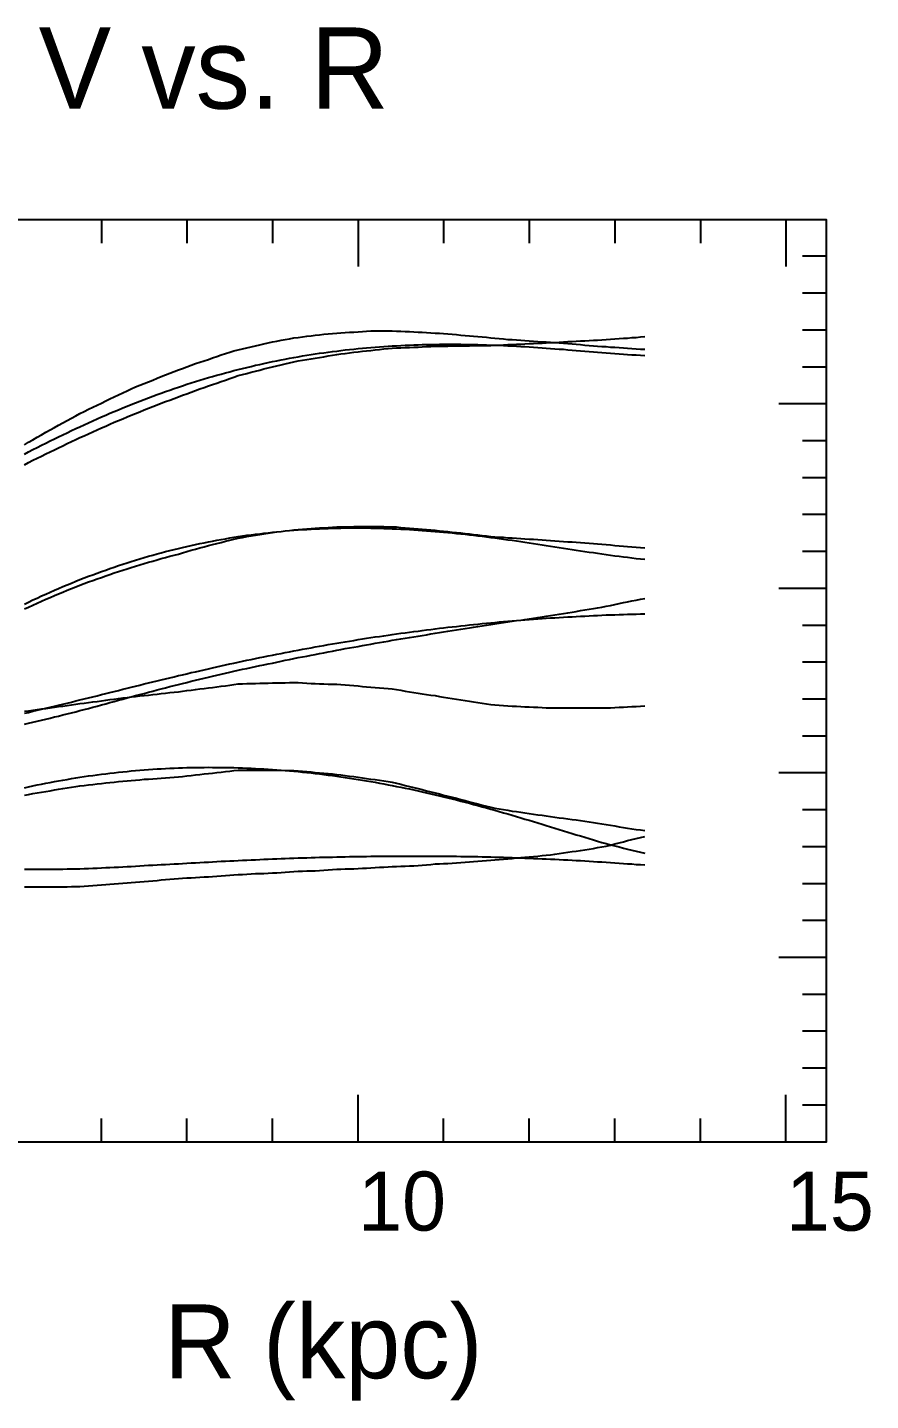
# Model space of a CAD drawing. Extents: x -35 to 185, y -35 to 151.
# Drawn here: x 71.1 to 185.2, y -35 to 151 of the extents above; entities that cross this region are included whole.
import ezdxf

# ---------------------------------------------------------------- set-up
doc = ezdxf.new("R2010")
doc.units = 0

msp = doc.modelspace()

# ---------------------------------------------------------------- linework, layer by layer
at = {"color": 0}
for p, q in [((81.09, 124.99), (81.09, 121.79)), ((92.67, 124.99), (92.67, 121.79)), ((104.25, 124.99), (104.25, 121.79)), ((115.84, 124.99), (115.84, 118.59)), ((127.42, 124.99), (127.42, 121.79)), ((139.01, 124.99), (139.01, 121.79)), ((150.59, 124.99), (150.59, 121.79)), ((162.17, 124.99), (162.17, 121.79)), ((173.76, 124.99), (173.76, 118.59)), ((179.2, 119.99), (176, 119.99)), ((179.2, 114.99), (176, 114.99)), ((179.2, 109.99), (176, 109.99)), ((179.2, 104.99), (176, 104.99)), ((179.2, 99.99), (172.8, 99.99)), ((179.2, 94.99), (176, 94.99)), ((179.2, 89.99), (176, 89.99)), ((179.2, 84.99), (176, 84.99)), ((179.2, 79.99), (176, 79.99)), ((179.2, 74.99), (172.8, 74.99)), ((179.2, 69.99), (176, 69.99)), ((179.2, 64.99), (176, 64.99)), ((179.2, 59.99), (176, 59.99)), ((179.2, 55), (176, 55)), ((179.2, 50), (172.8, 50)), ((179.2, 45), (176, 45)), ((179.2, 40), (176, 40)), ((179.2, 35), (176, 35)), ((179.2, 30), (176, 30)), ((179.2, 25), (172.8, 25)), ((179.2, 20), (176, 20)), ((179.2, 15), (176, 15)), ((179.2, 10), (176, 10)), ((115.84, 0), (115.84, 6.4)), ((173.76, 0), (173.76, 6.4)), ((179.2, 5), (176, 5)), ((81.09, 0), (81.09, 3.2)), ((92.67, 0), (92.67, 3.2)), ((104.25, 0), (104.25, 3.2)), ((127.42, 0), (127.42, 3.2)), ((139.01, 0), (139.01, 3.2)), ((150.59, 0), (150.59, 3.2)), ((162.17, 0), (162.17, 3.2))]:
    msp.add_line(p, q, dxfattribs=at)
msp.add_lwpolyline([(0, 0), (0, 124.99), (179.2, 124.99), (179.2, 0)], close=True, dxfattribs=at)
at = {"color": 6}
for points in [[(70.66, 94.44), (71.24, 94.79), (71.82, 95.14), (72.4, 95.49), (72.98, 95.82), (73.56, 96.15), (74.14, 96.47), (74.72, 96.8), (75.3, 97.12), (75.87, 97.44), (76.45, 97.75), (77.03, 98.07), (77.61, 98.39), (78.19, 98.69), (78.77, 98.97), (79.35, 99.26), (79.93, 99.55), (80.51, 99.83), (81.09, 100.11), (81.67, 100.39), (82.25, 100.67), (82.82, 100.95), (83.4, 101.22), (83.98, 101.49), (84.56, 101.76), (85.14, 102.02), (85.72, 102.29), (86.3, 102.53), (86.88, 102.76), (87.46, 102.99), (88.04, 103.23), (88.62, 103.46), (89.2, 103.69), (89.77, 103.91), (90.35, 104.14), (90.93, 104.37), (91.51, 104.59), (92.09, 104.8), (92.67, 105.02), (93.25, 105.24), (93.83, 105.45), (94.41, 105.64), (94.99, 105.84), (95.57, 106.03), (96.15, 106.23), (96.73, 106.42), (97.3, 106.62), (97.88, 106.81), (98.46, 107), (99.04, 107.2), (99.62, 107.33), (100.2, 107.46), (100.78, 107.6), (101.36, 107.74), (101.94, 107.88), (102.52, 108.01), (103.1, 108.14), (103.68, 108.28), (104.25, 108.41), (104.83, 108.51), (105.41, 108.62), (105.99, 108.72), (106.57, 108.83), (107.15, 108.93), (107.73, 109), (108.31, 109.07), (108.89, 109.15), (109.47, 109.22), (110.05, 109.29), (110.63, 109.35), (111.21, 109.42), (111.78, 109.48), (112.36, 109.55), (112.94, 109.57), (113.52, 109.61), (114.1, 109.65), (114.68, 109.69), (115.26, 109.72), (115.84, 109.76), (116.42, 109.79), (117, 109.83), (117.58, 109.87), (118.16, 109.87), (118.73, 109.87), (119.31, 109.88), (119.89, 109.89), (120.47, 109.88), (121.05, 109.86), (121.63, 109.84), (122.21, 109.82), (122.79, 109.81), (123.37, 109.77), (123.95, 109.73), (124.53, 109.7), (125.11, 109.66), (125.68, 109.62), (126.26, 109.59), (126.84, 109.56), (127.42, 109.52), (128, 109.49), (128.58, 109.43), (129.16, 109.38), (129.74, 109.32), (130.32, 109.27), (130.9, 109.21), (131.48, 109.17), (132.06, 109.12), (132.64, 109.07), (133.21, 109.02), (133.79, 108.96), (134.37, 108.91), (134.95, 108.85), (135.53, 108.79), (136.11, 108.73), (136.69, 108.7), (137.27, 108.67), (137.85, 108.63), (138.43, 108.59), (139.01, 108.55), (139.59, 108.51), (140.16, 108.47), (140.74, 108.42), (141.32, 108.38), (141.9, 108.34), (142.48, 108.3), (143.06, 108.26), (143.64, 108.22), (144.22, 108.18), (144.8, 108.12), (145.38, 108.07), (145.96, 108.02), (146.54, 107.96), (147.12, 107.92), (147.69, 107.88), (148.27, 107.83), (148.85, 107.79), (149.43, 107.75), (150.01, 107.7), (150.59, 107.66), (151.17, 107.62), (151.75, 107.57), (152.33, 107.54), (152.91, 107.5), (153.49, 107.46), (154.07, 107.43), (154.64, 107.39)], [(70.66, 47), (71.24, 47.1), (71.82, 47.2), (72.4, 47.3), (72.98, 47.4), (73.56, 47.5), (74.14, 47.6), (74.72, 47.7), (75.3, 47.8), (75.87, 47.89), (76.45, 47.98), (77.03, 48.07), (77.61, 48.16), (78.19, 48.25), (78.77, 48.32), (79.35, 48.39), (79.93, 48.45), (80.51, 48.51), (81.09, 48.58), (81.67, 48.64), (82.25, 48.7), (82.82, 48.76), (83.4, 48.83), (83.98, 48.89), (84.56, 48.94), (85.14, 48.99), (85.72, 49.04), (86.3, 49.09), (86.88, 49.14), (87.46, 49.18), (88.04, 49.22), (88.62, 49.27), (89.2, 49.31), (89.77, 49.35), (90.35, 49.39), (90.93, 49.44), (91.51, 49.48), (92.09, 49.54), (92.67, 49.6), (93.25, 49.67), (93.83, 49.74), (94.41, 49.8), (94.99, 49.86), (95.57, 49.93), (96.15, 49.99), (96.73, 50.05), (97.3, 50.11), (97.88, 50.18), (98.46, 50.25), (99.04, 50.31), (99.62, 50.38), (100.2, 50.38), (100.78, 50.38), (101.36, 50.39), (101.94, 50.39), (102.52, 50.39), (103.1, 50.39), (103.68, 50.39), (104.25, 50.39), (104.83, 50.39), (105.41, 50.37), (105.99, 50.35), (106.57, 50.34), (107.15, 50.32), (107.73, 50.3), (108.31, 50.24), (108.89, 50.18), (109.47, 50.13), (110.05, 50.08), (110.63, 50.02), (111.21, 49.97), (111.78, 49.92), (112.36, 49.86), (112.94, 49.81), (113.52, 49.73), (114.1, 49.66), (114.68, 49.58), (115.26, 49.51), (115.84, 49.43), (116.42, 49.35), (117, 49.27), (117.58, 49.18), (118.16, 49.1), (118.73, 49.01), (119.31, 48.92), (119.89, 48.83), (120.47, 48.74), (121.05, 48.61), (121.63, 48.47), (122.21, 48.32), (122.79, 48.17), (123.37, 48.03), (123.95, 47.88), (124.53, 47.74), (125.11, 47.6), (125.68, 47.45), (126.26, 47.31), (126.84, 47.16), (127.42, 47.01), (128, 46.87), (128.58, 46.72), (129.16, 46.57), (129.74, 46.41), (130.32, 46.26), (130.9, 46.11), (131.48, 45.95), (132.06, 45.8), (132.64, 45.65), (133.21, 45.5), (133.79, 45.35), (134.37, 45.24), (134.95, 45.14), (135.53, 45.04), (136.11, 44.94), (136.69, 44.84), (137.27, 44.76), (137.85, 44.68), (138.43, 44.59), (139.01, 44.51), (139.59, 44.43), (140.16, 44.34), (140.74, 44.26), (141.32, 44.17), (141.9, 44.09), (142.48, 44.01), (143.06, 43.94), (143.64, 43.86), (144.22, 43.78), (144.8, 43.71), (145.38, 43.63), (145.96, 43.55), (146.54, 43.47), (147.12, 43.4), (147.69, 43.31), (148.27, 43.22), (148.85, 43.12), (149.43, 43.03), (150.01, 42.94), (150.59, 42.83), (151.17, 42.72), (151.75, 42.62), (152.33, 42.51), (152.91, 42.43), (153.49, 42.36), (154.07, 42.29), (154.64, 42.21)]]:
    msp.add_lwpolyline(points, dxfattribs=at)
at = {"color": 4}
for points in [[(70.66, 91.76), (71.24, 92.05), (71.82, 92.35), (72.4, 92.63), (72.98, 92.93), (73.56, 93.21), (74.14, 93.5), (74.72, 93.78), (75.3, 94.05), (75.87, 94.33), (76.45, 94.61), (77.03, 94.88), (77.61, 95.15), (78.19, 95.43), (78.77, 95.69), (79.35, 95.96), (79.93, 96.22), (80.51, 96.48), (81.09, 96.74), (81.67, 96.99), (82.25, 97.25), (82.82, 97.5), (83.4, 97.75), (83.98, 97.99), (84.56, 98.24), (85.14, 98.47), (85.72, 98.71), (86.3, 98.94), (86.88, 99.18), (87.46, 99.4), (88.04, 99.64), (88.62, 99.86), (89.2, 100.08), (89.77, 100.3), (90.35, 100.51), (90.93, 100.73), (91.51, 100.94), (92.09, 101.16), (92.67, 101.37), (93.25, 101.59), (93.83, 101.8), (94.41, 102.02), (94.99, 102.22), (95.57, 102.43), (96.15, 102.62), (96.73, 102.82), (97.3, 103.02), (97.88, 103.22), (98.46, 103.43), (99.04, 103.62), (99.62, 103.82), (100.2, 103.97), (100.78, 104.13), (101.36, 104.28), (101.94, 104.44), (102.52, 104.58), (103.1, 104.73), (103.68, 104.87), (104.25, 105.01), (104.83, 105.15), (105.41, 105.29), (105.99, 105.42), (106.57, 105.55), (107.15, 105.69), (107.73, 105.82), (108.31, 105.91), (108.89, 106), (109.47, 106.1), (110.05, 106.19), (110.63, 106.29), (111.21, 106.39), (111.78, 106.49), (112.36, 106.59), (112.94, 106.69), (113.52, 106.76), (114.1, 106.84), (114.68, 106.91), (115.26, 106.98), (115.84, 107.05), (116.42, 107.12), (117, 107.19), (117.58, 107.25), (118.16, 107.32), (118.73, 107.37), (119.31, 107.44), (119.89, 107.49), (120.47, 107.55), (121.05, 107.59), (121.63, 107.61), (122.21, 107.63), (122.79, 107.65), (123.37, 107.66), (123.95, 107.69), (124.53, 107.72), (125.11, 107.75), (125.68, 107.77), (126.26, 107.8), (126.84, 107.81), (127.42, 107.82), (128, 107.83), (128.58, 107.84), (129.16, 107.85), (129.74, 107.87), (130.32, 107.87), (130.9, 107.88), (131.48, 107.89), (132.06, 107.9), (132.64, 107.9), (133.21, 107.91), (133.79, 107.91), (134.37, 107.94), (134.95, 107.97), (135.53, 107.99), (136.11, 108.02), (136.69, 108.04), (137.27, 108.07), (137.85, 108.1), (138.43, 108.13), (139.01, 108.16), (139.59, 108.18), (140.16, 108.21), (140.74, 108.24), (141.32, 108.26), (141.9, 108.29), (142.48, 108.33), (143.06, 108.36), (143.64, 108.39), (144.22, 108.43), (144.8, 108.46), (145.38, 108.49), (145.96, 108.52), (146.54, 108.55), (147.12, 108.59), (147.69, 108.62), (148.27, 108.65), (148.85, 108.69), (149.43, 108.72), (150.01, 108.75), (150.59, 108.8), (151.17, 108.84), (151.75, 108.88), (152.33, 108.92), (152.91, 108.97), (153.49, 109.01), (154.07, 109.06), (154.64, 109.11)], [(70.66, 72.23), (71.24, 72.48), (71.82, 72.75), (72.4, 73), (72.98, 73.27), (73.56, 73.52), (74.14, 73.77), (74.72, 74.02), (75.3, 74.26), (75.87, 74.51), (76.45, 74.74), (77.03, 74.98), (77.61, 75.21), (78.19, 75.44), (78.77, 75.66), (79.35, 75.88), (79.93, 76.08), (80.51, 76.29), (81.09, 76.49), (81.67, 76.69), (82.25, 76.89), (82.82, 77.09), (83.4, 77.28), (83.98, 77.47), (84.56, 77.66), (85.14, 77.83), (85.72, 78.02), (86.3, 78.2), (86.88, 78.37), (87.46, 78.54), (88.04, 78.71), (88.62, 78.87), (89.2, 79.03), (89.77, 79.19), (90.35, 79.35), (90.93, 79.51), (91.51, 79.66), (92.09, 79.83), (92.67, 79.99), (93.25, 80.16), (93.83, 80.32), (94.41, 80.48), (94.99, 80.63), (95.57, 80.79), (96.15, 80.93), (96.73, 81.08), (97.3, 81.23), (97.88, 81.38), (98.46, 81.53), (99.04, 81.67), (99.62, 81.82), (100.2, 81.91), (100.78, 82.01), (101.36, 82.11), (101.94, 82.21), (102.52, 82.3), (103.1, 82.39), (103.68, 82.48), (104.25, 82.56), (104.83, 82.65), (105.41, 82.72), (105.99, 82.79), (106.57, 82.86), (107.15, 82.93), (107.73, 83), (108.31, 83.03), (108.89, 83.07), (109.47, 83.11), (110.05, 83.15), (110.63, 83.19), (111.21, 83.22), (111.78, 83.26), (112.36, 83.29), (112.94, 83.32), (113.52, 83.33), (114.1, 83.34), (114.68, 83.36), (115.26, 83.37), (115.84, 83.38), (116.42, 83.38), (117, 83.38), (117.58, 83.38), (118.16, 83.38), (118.73, 83.37), (119.31, 83.37), (119.89, 83.36), (120.47, 83.35), (121.05, 83.32), (121.63, 83.27), (122.21, 83.22), (122.79, 83.17), (123.37, 83.13), (123.95, 83.08), (124.53, 83.03), (125.11, 82.97), (125.68, 82.92), (126.26, 82.87), (126.84, 82.81), (127.42, 82.76), (128, 82.7), (128.58, 82.64), (129.16, 82.58), (129.74, 82.52), (130.32, 82.45), (130.9, 82.38), (131.48, 82.32), (132.06, 82.25), (132.64, 82.18), (133.21, 82.12), (133.79, 82.05), (134.37, 82), (134.95, 81.96), (135.53, 81.92), (136.11, 81.87), (136.69, 81.83), (137.27, 81.8), (137.85, 81.76), (138.43, 81.72), (139.01, 81.68), (139.59, 81.65), (140.16, 81.61), (140.74, 81.57), (141.32, 81.52), (141.9, 81.48), (142.48, 81.45), (143.06, 81.41), (143.64, 81.37), (144.22, 81.33), (144.8, 81.29), (145.38, 81.25), (145.96, 81.21), (146.54, 81.17), (147.12, 81.13), (147.69, 81.08), (148.27, 81.03), (148.85, 80.99), (149.43, 80.94), (150.01, 80.89), (150.59, 80.83), (151.17, 80.77), (151.75, 80.72), (152.33, 80.66), (152.91, 80.62), (153.49, 80.58), (154.07, 80.54), (154.64, 80.5)], [(70.66, 56.6), (71.24, 56.74), (71.82, 56.87), (72.4, 57.02), (72.98, 57.16), (73.56, 57.3), (74.14, 57.44), (74.72, 57.58), (75.3, 57.71), (75.87, 57.86), (76.45, 58), (77.03, 58.14), (77.61, 58.29), (78.19, 58.44), (78.77, 58.59), (79.35, 58.75), (79.93, 58.91), (80.51, 59.06), (81.09, 59.23), (81.67, 59.38), (82.25, 59.54), (82.82, 59.7), (83.4, 59.85), (83.98, 60.01), (84.56, 60.17), (85.14, 60.32), (85.72, 60.47), (86.3, 60.63), (86.88, 60.78), (87.46, 60.93), (88.04, 61.09), (88.62, 61.24), (89.2, 61.39), (89.77, 61.55), (90.35, 61.7), (90.93, 61.84), (91.51, 61.99), (92.09, 62.13), (92.67, 62.27), (93.25, 62.42), (93.83, 62.55), (94.41, 62.69), (94.99, 62.83), (95.57, 62.96), (96.15, 63.09), (96.73, 63.23), (97.3, 63.36), (97.88, 63.5), (98.46, 63.64), (99.04, 63.78), (99.62, 63.91), (100.2, 64.04), (100.78, 64.16), (101.36, 64.29), (101.94, 64.42), (102.52, 64.54), (103.1, 64.65), (103.68, 64.77), (104.25, 64.89), (104.83, 65), (105.41, 65.13), (105.99, 65.26), (106.57, 65.39), (107.15, 65.52), (107.73, 65.64), (108.31, 65.74), (108.89, 65.84), (109.47, 65.94), (110.05, 66.04), (110.63, 66.16), (111.21, 66.28), (111.78, 66.4), (112.36, 66.52), (112.94, 66.64), (113.52, 66.74), (114.1, 66.84), (114.68, 66.94), (115.26, 67.04), (115.84, 67.15), (116.42, 67.25), (117, 67.35), (117.58, 67.46), (118.16, 67.56), (118.73, 67.66), (119.31, 67.77), (119.89, 67.87), (120.47, 67.97), (121.05, 68.07), (121.63, 68.16), (122.21, 68.24), (122.79, 68.34), (123.37, 68.42), (123.95, 68.53), (124.53, 68.63), (125.11, 68.73), (125.68, 68.84), (126.26, 68.94), (126.84, 69.02), (127.42, 69.11), (128, 69.2), (128.58, 69.28), (129.16, 69.37), (129.74, 69.47), (130.32, 69.56), (130.9, 69.65), (131.48, 69.75), (132.06, 69.84), (132.64, 69.92), (133.21, 70.01), (133.79, 70.1), (134.37, 70.19), (134.95, 70.28), (135.53, 70.37), (136.11, 70.46), (136.69, 70.55), (137.27, 70.63), (137.85, 70.72), (138.43, 70.81), (139.01, 70.89), (139.59, 70.98), (140.16, 71.07), (140.74, 71.15), (141.32, 71.24), (141.9, 71.32), (142.48, 71.42), (143.06, 71.52), (143.64, 71.61), (144.22, 71.71), (144.8, 71.8), (145.38, 71.89), (145.96, 71.99), (146.54, 72.08), (147.12, 72.17), (147.69, 72.27), (148.27, 72.38), (148.85, 72.48), (149.43, 72.58), (150.01, 72.68), (150.59, 72.82), (151.17, 72.95), (151.75, 73.07), (152.33, 73.2), (152.91, 73.31), (153.49, 73.42), (154.07, 73.53), (154.64, 73.64)]]:
    msp.add_lwpolyline(points, dxfattribs=at)
at = {"color": 3}
for points in [[(70.66, 93.19), (71.24, 93.49), (71.82, 93.8), (72.4, 94.09), (72.98, 94.39), (73.56, 94.68), (74.14, 94.97), (74.72, 95.25), (75.3, 95.54), (75.87, 95.82), (76.45, 96.09), (77.03, 96.37), (77.61, 96.64), (78.19, 96.91), (78.77, 97.18), (79.35, 97.45), (79.93, 97.7), (80.51, 97.97), (81.09, 98.22), (81.67, 98.47), (82.25, 98.72), (82.82, 98.97), (83.4, 99.21), (83.98, 99.45), (84.56, 99.69), (85.14, 99.92), (85.72, 100.15), (86.3, 100.38), (86.88, 100.6), (87.46, 100.82), (88.04, 101.04), (88.62, 101.25), (89.2, 101.46), (89.77, 101.67), (90.35, 101.87), (90.93, 102.07), (91.51, 102.27), (92.09, 102.46), (92.67, 102.65), (93.25, 102.84), (93.83, 103.02), (94.41, 103.2), (94.99, 103.37), (95.57, 103.55), (96.15, 103.71), (96.73, 103.88), (97.3, 104.04), (97.88, 104.2), (98.46, 104.36), (99.04, 104.51), (99.62, 104.66), (100.2, 104.8), (100.78, 104.94), (101.36, 105.08), (101.94, 105.22), (102.52, 105.35), (103.1, 105.48), (103.68, 105.6), (104.25, 105.72), (104.83, 105.84), (105.41, 105.96), (105.99, 106.07), (106.57, 106.18), (107.15, 106.29), (107.73, 106.38), (108.31, 106.49), (108.89, 106.58), (109.47, 106.67), (110.05, 106.76), (110.63, 106.85), (111.21, 106.93), (111.78, 107.01), (112.36, 107.09), (112.94, 107.16), (113.52, 107.23), (114.1, 107.3), (114.68, 107.37), (115.26, 107.43), (115.84, 107.49), (116.42, 107.54), (117, 107.59), (117.58, 107.64), (118.16, 107.69), (118.73, 107.73), (119.31, 107.78), (119.89, 107.81), (120.47, 107.85), (121.05, 107.88), (121.63, 107.91), (122.21, 107.94), (122.79, 107.97), (123.37, 107.99), (123.95, 108.01), (124.53, 108.03), (125.11, 108.04), (125.68, 108.05), (126.26, 108.06), (126.84, 108.07), (127.42, 108.07), (128, 108.07), (128.58, 108.07), (129.16, 108.07), (129.74, 108.07), (130.32, 108.06), (130.9, 108.05), (131.48, 108.04), (132.06, 108.02), (132.64, 108.01), (133.21, 107.99), (133.79, 107.97), (134.37, 107.95), (134.95, 107.93), (135.53, 107.9), (136.11, 107.87), (136.69, 107.84), (137.27, 107.81), (137.85, 107.78), (138.43, 107.75), (139.01, 107.71), (139.59, 107.68), (140.16, 107.64), (140.74, 107.6), (141.32, 107.56), (141.9, 107.52), (142.48, 107.47), (143.06, 107.43), (143.64, 107.39), (144.22, 107.34), (144.8, 107.29), (145.38, 107.25), (145.96, 107.2), (146.54, 107.15), (147.12, 107.11), (147.69, 107.06), (148.27, 107.01), (148.85, 106.97), (149.43, 106.92), (150.01, 106.87), (150.59, 106.83), (151.17, 106.79), (151.75, 106.74), (152.33, 106.7), (152.91, 106.66), (153.49, 106.62), (154.07, 106.59), (154.64, 106.55)], [(70.66, 72.87), (71.24, 73.15), (71.82, 73.43), (72.4, 73.7), (72.98, 73.98), (73.56, 74.23), (74.14, 74.49), (74.72, 74.74), (75.3, 75), (75.87, 75.24), (76.45, 75.49), (77.03, 75.73), (77.61, 75.96), (78.19, 76.19), (78.77, 76.42), (79.35, 76.65), (79.93, 76.86), (80.51, 77.08), (81.09, 77.28), (81.67, 77.49), (82.25, 77.69), (82.82, 77.89), (83.4, 78.09), (83.98, 78.28), (84.56, 78.47), (85.14, 78.65), (85.72, 78.83), (86.3, 79.01), (86.88, 79.18), (87.46, 79.35), (88.04, 79.52), (88.62, 79.67), (89.2, 79.83), (89.77, 79.98), (90.35, 80.13), (90.93, 80.28), (91.51, 80.42), (92.09, 80.56), (92.67, 80.69), (93.25, 80.82), (93.83, 80.95), (94.41, 81.07), (94.99, 81.19), (95.57, 81.31), (96.15, 81.42), (96.73, 81.53), (97.3, 81.63), (97.88, 81.73), (98.46, 81.83), (99.04, 81.92), (99.62, 82.02), (100.2, 82.1), (100.78, 82.19), (101.36, 82.26), (101.94, 82.35), (102.52, 82.41), (103.1, 82.49), (103.68, 82.55), (104.25, 82.61), (104.83, 82.67), (105.41, 82.73), (105.99, 82.78), (106.57, 82.83), (107.15, 82.88), (107.73, 82.92), (108.31, 82.96), (108.89, 83), (109.47, 83.04), (110.05, 83.06), (110.63, 83.09), (111.21, 83.11), (111.78, 83.13), (112.36, 83.15), (112.94, 83.17), (113.52, 83.18), (114.1, 83.19), (114.68, 83.19), (115.26, 83.19), (115.84, 83.2), (116.42, 83.19), (117, 83.19), (117.58, 83.18), (118.16, 83.17), (118.73, 83.15), (119.31, 83.13), (119.89, 83.11), (120.47, 83.09), (121.05, 83.07), (121.63, 83.04), (122.21, 83.01), (122.79, 82.97), (123.37, 82.94), (123.95, 82.9), (124.53, 82.86), (125.11, 82.81), (125.68, 82.77), (126.26, 82.72), (126.84, 82.67), (127.42, 82.62), (128, 82.57), (128.58, 82.51), (129.16, 82.45), (129.74, 82.39), (130.32, 82.33), (130.9, 82.26), (131.48, 82.19), (132.06, 82.13), (132.64, 82.06), (133.21, 81.99), (133.79, 81.91), (134.37, 81.84), (134.95, 81.76), (135.53, 81.68), (136.11, 81.6), (136.69, 81.52), (137.27, 81.44), (137.85, 81.35), (138.43, 81.27), (139.01, 81.18), (139.59, 81.1), (140.16, 81.01), (140.74, 80.92), (141.32, 80.83), (141.9, 80.74), (142.48, 80.65), (143.06, 80.56), (143.64, 80.47), (144.22, 80.38), (144.8, 80.29), (145.38, 80.2), (145.96, 80.11), (146.54, 80.02), (147.12, 79.93), (147.69, 79.85), (148.27, 79.76), (148.85, 79.67), (149.43, 79.59), (150.01, 79.51), (150.59, 79.43), (151.17, 79.35), (151.75, 79.28), (152.33, 79.21), (152.91, 79.14), (153.49, 79.07), (154.07, 79), (154.64, 78.94)], [(70.66, 58.08), (71.24, 58.21), (71.82, 58.36), (72.4, 58.5), (72.98, 58.63), (73.56, 58.77), (74.14, 58.91), (74.72, 59.05), (75.3, 59.19), (75.87, 59.33), (76.45, 59.46), (77.03, 59.6), (77.61, 59.75), (78.19, 59.89), (78.77, 60.03), (79.35, 60.17), (79.93, 60.32), (80.51, 60.46), (81.09, 60.61), (81.67, 60.75), (82.25, 60.9), (82.82, 61.05), (83.4, 61.19), (83.98, 61.34), (84.56, 61.48), (85.14, 61.62), (85.72, 61.77), (86.3, 61.91), (86.88, 62.06), (87.46, 62.2), (88.04, 62.34), (88.62, 62.48), (89.2, 62.62), (89.77, 62.76), (90.35, 62.9), (90.93, 63.04), (91.51, 63.18), (92.09, 63.31), (92.67, 63.45), (93.25, 63.59), (93.83, 63.72), (94.41, 63.85), (94.99, 63.99), (95.57, 64.12), (96.15, 64.25), (96.73, 64.38), (97.3, 64.51), (97.88, 64.63), (98.46, 64.76), (99.04, 64.89), (99.62, 65.01), (100.2, 65.14), (100.78, 65.26), (101.36, 65.38), (101.94, 65.5), (102.52, 65.62), (103.1, 65.74), (103.68, 65.86), (104.25, 65.97), (104.83, 66.09), (105.41, 66.2), (105.99, 66.31), (106.57, 66.42), (107.15, 66.54), (107.73, 66.65), (108.31, 66.75), (108.89, 66.86), (109.47, 66.97), (110.05, 67.07), (110.63, 67.18), (111.21, 67.28), (111.78, 67.38), (112.36, 67.48), (112.94, 67.58), (113.52, 67.68), (114.1, 67.78), (114.68, 67.87), (115.26, 67.96), (115.84, 68.06), (116.42, 68.15), (117, 68.24), (117.58, 68.33), (118.16, 68.42), (118.73, 68.5), (119.31, 68.59), (119.89, 68.67), (120.47, 68.76), (121.05, 68.84), (121.63, 68.92), (122.21, 69), (122.79, 69.08), (123.37, 69.16), (123.95, 69.23), (124.53, 69.31), (125.11, 69.38), (125.68, 69.45), (126.26, 69.53), (126.84, 69.6), (127.42, 69.66), (128, 69.73), (128.58, 69.8), (129.16, 69.86), (129.74, 69.93), (130.32, 69.99), (130.9, 70.05), (131.48, 70.11), (132.06, 70.17), (132.64, 70.23), (133.21, 70.29), (133.79, 70.34), (134.37, 70.4), (134.95, 70.45), (135.53, 70.5), (136.11, 70.55), (136.69, 70.6), (137.27, 70.65), (137.85, 70.7), (138.43, 70.75), (139.01, 70.79), (139.59, 70.83), (140.16, 70.88), (140.74, 70.92), (141.32, 70.96), (141.9, 71), (142.48, 71.03), (143.06, 71.07), (143.64, 71.11), (144.22, 71.14), (144.8, 71.17), (145.38, 71.2), (145.96, 71.23), (146.54, 71.26), (147.12, 71.29), (147.69, 71.32), (148.27, 71.35), (148.85, 71.37), (149.43, 71.4), (150.01, 71.42), (150.59, 71.44), (151.17, 71.46), (151.75, 71.48), (152.33, 71.5), (152.91, 71.52), (153.49, 71.53), (154.07, 71.55), (154.64, 71.56)]]:
    msp.add_lwpolyline(points, dxfattribs=at)
at = {"color": 1}
msp.add_lwpolyline([(70.66, 58.35), (71.24, 58.43), (71.82, 58.51), (72.4, 58.59), (72.98, 58.67), (73.56, 58.75), (74.14, 58.83), (74.72, 58.91), (75.3, 58.99), (75.87, 59.07), (76.45, 59.15), (77.03, 59.23), (77.61, 59.31), (78.19, 59.39), (78.77, 59.47), (79.35, 59.55), (79.93, 59.63), (80.51, 59.7), (81.09, 59.78), (81.67, 59.86), (82.25, 59.93), (82.82, 60.01), (83.4, 60.09), (83.98, 60.16), (84.56, 60.23), (85.14, 60.3), (85.72, 60.36), (86.3, 60.43), (86.88, 60.5), (87.46, 60.56), (88.04, 60.63), (88.62, 60.69), (89.2, 60.76), (89.77, 60.82), (90.35, 60.88), (90.93, 60.95), (91.51, 61.01), (92.09, 61.08), (92.67, 61.16), (93.25, 61.23), (93.83, 61.31), (94.41, 61.38), (94.99, 61.45), (95.57, 61.52), (96.15, 61.59), (96.73, 61.66), (97.3, 61.74), (97.88, 61.82), (98.46, 61.9), (99.04, 61.98), (99.62, 62.06), (100.2, 62.08), (100.78, 62.1), (101.36, 62.11), (101.94, 62.13), (102.52, 62.15), (103.1, 62.16), (103.68, 62.17), (104.25, 62.19), (104.83, 62.2), (105.41, 62.21), (105.99, 62.23), (106.57, 62.24), (107.15, 62.26), (107.73, 62.27), (108.31, 62.22), (108.89, 62.18), (109.47, 62.14), (110.05, 62.11), (110.63, 62.09), (111.21, 62.07), (111.78, 62.05), (112.36, 62.04), (112.94, 62.02), (113.52, 61.97), (114.1, 61.92), (114.68, 61.87), (115.26, 61.83), (115.84, 61.78), (116.42, 61.73), (117, 61.68), (117.58, 61.64), (118.16, 61.59), (118.73, 61.54), (119.31, 61.49), (119.89, 61.44), (120.47, 61.39), (121.05, 61.31), (121.63, 61.2), (122.21, 61.1), (122.79, 60.99), (123.37, 60.89), (123.95, 60.81), (124.53, 60.72), (125.11, 60.64), (125.68, 60.56), (126.26, 60.48), (126.84, 60.37), (127.42, 60.28), (128, 60.18), (128.58, 60.08), (129.16, 59.99), (129.74, 59.9), (130.32, 59.81), (130.9, 59.72), (131.48, 59.63), (132.06, 59.54), (132.64, 59.45), (133.21, 59.36), (133.79, 59.28), (134.37, 59.22), (134.95, 59.18), (135.53, 59.14), (136.11, 59.1), (136.69, 59.06), (137.27, 59.03), (137.85, 59), (138.43, 58.97), (139.01, 58.94), (139.59, 58.92), (140.16, 58.89), (140.74, 58.87), (141.32, 58.84), (141.9, 58.82), (142.48, 58.82), (143.06, 58.81), (143.64, 58.81), (144.22, 58.81), (144.8, 58.8), (145.38, 58.8), (145.96, 58.8), (146.54, 58.8), (147.12, 58.8), (147.69, 58.8), (148.27, 58.81), (148.85, 58.82), (149.43, 58.82), (150.01, 58.83), (150.59, 58.86), (151.17, 58.89), (151.75, 58.92), (152.33, 58.95), (152.91, 58.99), (153.49, 59.02), (154.07, 59.06), (154.64, 59.1)], dxfattribs=at)
at = {"color": 2}
for points in [[(70.66, 58.35), (71.24, 58.43), (71.82, 58.51), (72.4, 58.59), (72.98, 58.67), (73.56, 58.75), (74.14, 58.83), (74.72, 58.91), (75.3, 58.99), (75.87, 59.07), (76.45, 59.15), (77.03, 59.23), (77.61, 59.31), (78.19, 59.39), (78.77, 59.47), (79.35, 59.55), (79.93, 59.63), (80.51, 59.7), (81.09, 59.78), (81.67, 59.86), (82.25, 59.93), (82.82, 60.01), (83.4, 60.09), (83.98, 60.16), (84.56, 60.23), (85.14, 60.3), (85.72, 60.36), (86.3, 60.43), (86.88, 60.5), (87.46, 60.56), (88.04, 60.63), (88.62, 60.69), (89.2, 60.76), (89.77, 60.82), (90.35, 60.88), (90.93, 60.95), (91.51, 61.01), (92.09, 61.08), (92.67, 61.16), (93.25, 61.23), (93.83, 61.31), (94.41, 61.38), (94.99, 61.45), (95.57, 61.52), (96.15, 61.59), (96.73, 61.66), (97.3, 61.74), (97.88, 61.82), (98.46, 61.9), (99.04, 61.98), (99.62, 62.06), (100.2, 62.08), (100.78, 62.1), (101.36, 62.11), (101.94, 62.13), (102.52, 62.15), (103.1, 62.16), (103.68, 62.17), (104.25, 62.19), (104.83, 62.2), (105.41, 62.21), (105.99, 62.23), (106.57, 62.24), (107.15, 62.26), (107.73, 62.27), (108.31, 62.22), (108.89, 62.18), (109.47, 62.14), (110.05, 62.11), (110.63, 62.09), (111.21, 62.07), (111.78, 62.05), (112.36, 62.04), (112.94, 62.02), (113.52, 61.97), (114.1, 61.92), (114.68, 61.87), (115.26, 61.83), (115.84, 61.78), (116.42, 61.73), (117, 61.68), (117.58, 61.64), (118.16, 61.59), (118.73, 61.54), (119.31, 61.49), (119.89, 61.44), (120.47, 61.39), (121.05, 61.31), (121.63, 61.2), (122.21, 61.1), (122.79, 60.99), (123.37, 60.89), (123.95, 60.81), (124.53, 60.72), (125.11, 60.64), (125.68, 60.56), (126.26, 60.48), (126.84, 60.37), (127.42, 60.28), (128, 60.18), (128.58, 60.08), (129.16, 59.99), (129.74, 59.9), (130.32, 59.81), (130.9, 59.72), (131.48, 59.63), (132.06, 59.54), (132.64, 59.45), (133.21, 59.36), (133.79, 59.28), (134.37, 59.22), (134.95, 59.18), (135.53, 59.14), (136.11, 59.1), (136.69, 59.06), (137.27, 59.03), (137.85, 59), (138.43, 58.97), (139.01, 58.94), (139.59, 58.92), (140.16, 58.89), (140.74, 58.87), (141.32, 58.84), (141.9, 58.82), (142.48, 58.82), (143.06, 58.81), (143.64, 58.81), (144.22, 58.81), (144.8, 58.8), (145.38, 58.8), (145.96, 58.8), (146.54, 58.8), (147.12, 58.8), (147.69, 58.8), (148.27, 58.81), (148.85, 58.82), (149.43, 58.82), (150.01, 58.83), (150.59, 58.86), (151.17, 58.89), (151.75, 58.92), (152.33, 58.95), (152.91, 58.99), (153.49, 59.02), (154.07, 59.06), (154.64, 59.1)], [(70.66, 47.99), (71.24, 48.12), (71.82, 48.24), (72.4, 48.37), (72.98, 48.49), (73.56, 48.6), (74.14, 48.71), (74.72, 48.82), (75.3, 48.92), (75.87, 49.03), (76.45, 49.13), (77.03, 49.23), (77.61, 49.33), (78.19, 49.41), (78.77, 49.5), (79.35, 49.59), (79.93, 49.67), (80.51, 49.75), (81.09, 49.82), (81.67, 49.89), (82.25, 49.96), (82.82, 50.03), (83.4, 50.09), (83.98, 50.16), (84.56, 50.21), (85.14, 50.28), (85.72, 50.32), (86.3, 50.37), (86.88, 50.42), (87.46, 50.46), (88.04, 50.51), (88.62, 50.54), (89.2, 50.57), (89.77, 50.61), (90.35, 50.63), (90.93, 50.66), (91.51, 50.68), (92.09, 50.7), (92.67, 50.72), (93.25, 50.74), (93.83, 50.75), (94.41, 50.76), (94.99, 50.76), (95.57, 50.77), (96.15, 50.76), (96.73, 50.76), (97.3, 50.76), (97.88, 50.75), (98.46, 50.74), (99.04, 50.72), (99.62, 50.71), (100.2, 50.69), (100.78, 50.66), (101.36, 50.64), (101.94, 50.61), (102.52, 50.58), (103.1, 50.55), (103.68, 50.51), (104.25, 50.47), (104.83, 50.43), (105.41, 50.38), (105.99, 50.34), (106.57, 50.29), (107.15, 50.24), (107.73, 50.18), (108.31, 50.12), (108.89, 50.06), (109.47, 50), (110.05, 49.93), (110.63, 49.86), (111.21, 49.79), (111.78, 49.72), (112.36, 49.64), (112.94, 49.56), (113.52, 49.48), (114.1, 49.4), (114.68, 49.31), (115.26, 49.22), (115.84, 49.13), (116.42, 49.03), (117, 48.94), (117.58, 48.83), (118.16, 48.73), (118.73, 48.63), (119.31, 48.52), (119.89, 48.41), (120.47, 48.3), (121.05, 48.18), (121.63, 48.07), (122.21, 47.95), (122.79, 47.83), (123.37, 47.7), (123.95, 47.58), (124.53, 47.45), (125.11, 47.32), (125.68, 47.18), (126.26, 47.05), (126.84, 46.91), (127.42, 46.77), (128, 46.63), (128.58, 46.48), (129.16, 46.34), (129.74, 46.19), (130.32, 46.04), (130.9, 45.89), (131.48, 45.74), (132.06, 45.58), (132.64, 45.42), (133.21, 45.26), (133.79, 45.1), (134.37, 44.94), (134.95, 44.77), (135.53, 44.61), (136.11, 44.44), (136.69, 44.27), (137.27, 44.1), (137.85, 43.93), (138.43, 43.76), (139.01, 43.59), (139.59, 43.41), (140.16, 43.24), (140.74, 43.06), (141.32, 42.88), (141.9, 42.71), (142.48, 42.53), (143.06, 42.35), (143.64, 42.17), (144.22, 42), (144.8, 41.82), (145.38, 41.64), (145.96, 41.46), (146.54, 41.29), (147.12, 41.12), (147.69, 40.94), (148.27, 40.77), (148.85, 40.6), (149.43, 40.44), (150.01, 40.28), (150.59, 40.12), (151.17, 39.97), (151.75, 39.82), (152.33, 39.68), (152.91, 39.54), (153.49, 39.41), (154.07, 39.27), (154.64, 39.14)], [(70.66, 36.95), (71.24, 36.95), (71.82, 36.96), (72.4, 36.95), (72.98, 36.96), (73.56, 36.97), (74.14, 36.96), (74.72, 36.97), (75.3, 36.98), (75.87, 36.98), (76.45, 36.99), (77.03, 37.01), (77.61, 37.01), (78.19, 37.03), (78.77, 37.05), (79.35, 37.07), (79.93, 37.09), (80.51, 37.12), (81.09, 37.14), (81.67, 37.17), (82.25, 37.2), (82.82, 37.23), (83.4, 37.26), (83.98, 37.29), (84.56, 37.32), (85.14, 37.35), (85.72, 37.39), (86.3, 37.42), (86.88, 37.45), (87.46, 37.49), (88.04, 37.52), (88.62, 37.55), (89.2, 37.59), (89.77, 37.61), (90.35, 37.65), (90.93, 37.68), (91.51, 37.71), (92.09, 37.75), (92.67, 37.78), (93.25, 37.81), (93.83, 37.84), (94.41, 37.88), (94.99, 37.9), (95.57, 37.93), (96.15, 37.97), (96.73, 38), (97.3, 38.03), (97.88, 38.06), (98.46, 38.08), (99.04, 38.11), (99.62, 38.14), (100.2, 38.17), (100.78, 38.19), (101.36, 38.22), (101.94, 38.25), (102.52, 38.27), (103.1, 38.3), (103.68, 38.32), (104.25, 38.35), (104.83, 38.37), (105.41, 38.39), (105.99, 38.41), (106.57, 38.44), (107.15, 38.46), (107.73, 38.48), (108.31, 38.5), (108.89, 38.51), (109.47, 38.53), (110.05, 38.55), (110.63, 38.57), (111.21, 38.58), (111.78, 38.6), (112.36, 38.61), (112.94, 38.63), (113.52, 38.64), (114.1, 38.65), (114.68, 38.66), (115.26, 38.68), (115.84, 38.69), (116.42, 38.69), (117, 38.7), (117.58, 38.71), (118.16, 38.72), (118.73, 38.73), (119.31, 38.73), (119.89, 38.74), (120.47, 38.74), (121.05, 38.74), (121.63, 38.75), (122.21, 38.75), (122.79, 38.75), (123.37, 38.75), (123.95, 38.75), (124.53, 38.75), (125.11, 38.75), (125.68, 38.74), (126.26, 38.74), (126.84, 38.74), (127.42, 38.73), (128, 38.72), (128.58, 38.72), (129.16, 38.71), (129.74, 38.7), (130.32, 38.69), (130.9, 38.68), (131.48, 38.67), (132.06, 38.66), (132.64, 38.65), (133.21, 38.63), (133.79, 38.62), (134.37, 38.6), (134.95, 38.59), (135.53, 38.57), (136.11, 38.55), (136.69, 38.53), (137.27, 38.51), (137.85, 38.49), (138.43, 38.47), (139.01, 38.45), (139.59, 38.43), (140.16, 38.4), (140.74, 38.38), (141.32, 38.35), (141.9, 38.33), (142.48, 38.3), (143.06, 38.27), (143.64, 38.24), (144.22, 38.21), (144.8, 38.18), (145.38, 38.15), (145.96, 38.12), (146.54, 38.09), (147.12, 38.05), (147.69, 38.02), (148.27, 37.98), (148.85, 37.95), (149.43, 37.91), (150.01, 37.87), (150.59, 37.83), (151.17, 37.79), (151.75, 37.75), (152.33, 37.71), (152.91, 37.67), (153.49, 37.62), (154.07, 37.58), (154.64, 37.54)]]:
    msp.add_lwpolyline(points, dxfattribs=at)
at = {"color": 5}
msp.add_lwpolyline([(70.66, 34.57), (71.24, 34.57), (71.82, 34.57), (72.4, 34.57), (72.98, 34.57), (73.56, 34.57), (74.14, 34.57), (74.72, 34.57), (75.3, 34.57), (75.87, 34.57), (76.45, 34.59), (77.03, 34.6), (77.61, 34.62), (78.19, 34.64), (78.77, 34.67), (79.35, 34.71), (79.93, 34.75), (80.51, 34.79), (81.09, 34.84), (81.67, 34.88), (82.25, 34.93), (82.82, 34.97), (83.4, 35.02), (83.98, 35.06), (84.56, 35.11), (85.14, 35.15), (85.72, 35.2), (86.3, 35.24), (86.88, 35.29), (87.46, 35.35), (88.04, 35.4), (88.62, 35.45), (89.2, 35.5), (89.77, 35.55), (90.35, 35.6), (90.93, 35.64), (91.51, 35.69), (92.09, 35.73), (92.67, 35.77), (93.25, 35.81), (93.83, 35.84), (94.41, 35.88), (94.99, 35.91), (95.57, 35.95), (96.15, 35.98), (96.73, 36.01), (97.3, 36.05), (97.88, 36.1), (98.46, 36.14), (99.04, 36.19), (99.62, 36.23), (100.2, 36.26), (100.78, 36.29), (101.36, 36.33), (101.94, 36.36), (102.52, 36.39), (103.1, 36.4), (103.68, 36.42), (104.25, 36.45), (104.83, 36.47), (105.41, 36.51), (105.99, 36.56), (106.57, 36.61), (107.15, 36.66), (107.73, 36.71), (108.31, 36.71), (108.89, 36.72), (109.47, 36.73), (110.05, 36.73), (110.63, 36.77), (111.21, 36.82), (111.78, 36.86), (112.36, 36.91), (112.94, 36.95), (113.52, 36.97), (114.1, 36.99), (114.68, 37.01), (115.26, 37.03), (115.84, 37.06), (116.42, 37.09), (117, 37.12), (117.58, 37.15), (118.16, 37.18), (118.73, 37.22), (119.31, 37.25), (119.89, 37.29), (120.47, 37.32), (121.05, 37.35), (121.63, 37.37), (122.21, 37.39), (122.79, 37.41), (123.37, 37.42), (123.95, 37.48), (124.53, 37.52), (125.11, 37.57), (125.68, 37.62), (126.26, 37.67), (126.84, 37.69), (127.42, 37.72), (128, 37.75), (128.58, 37.78), (129.16, 37.82), (129.74, 37.87), (130.32, 37.91), (130.9, 37.96), (131.48, 38), (132.06, 38.04), (132.64, 38.09), (133.21, 38.13), (133.79, 38.17), (134.37, 38.22), (134.95, 38.27), (135.53, 38.33), (136.11, 38.38), (136.69, 38.43), (137.27, 38.48), (137.85, 38.53), (138.43, 38.59), (139.01, 38.64), (139.59, 38.7), (140.16, 38.75), (140.74, 38.81), (141.32, 38.87), (141.9, 38.93), (142.48, 39.02), (143.06, 39.1), (143.64, 39.18), (144.22, 39.26), (144.8, 39.34), (145.38, 39.42), (145.96, 39.51), (146.54, 39.59), (147.12, 39.67), (147.69, 39.78), (148.27, 39.89), (148.85, 39.99), (149.43, 40.1), (150.01, 40.21), (150.59, 40.38), (151.17, 40.53), (151.75, 40.69), (152.33, 40.84), (152.91, 40.97), (153.49, 41.1), (154.07, 41.24), (154.64, 41.37)], dxfattribs=at)

# ---------------------------------------------------------------- texts
at = {"color": 0}
for s, height, p in [('V vs. R', 11, (72.6, 139.99)), ('10', 8, (115.84, -12)), ('15', 8, (173.76, -12)), ('R (kpc)', 10, (89.6, -32))]:
    msp.add_text(s, height=height, dxfattribs=at).set_placement(p)

doc.saveas('drawing.dxf')
